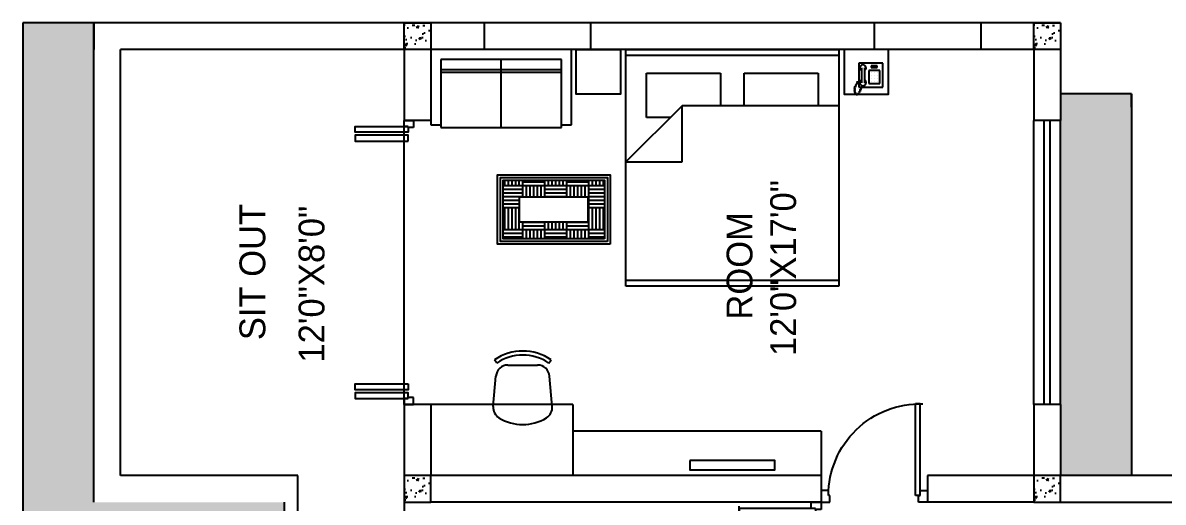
# Model space of a CAD drawing. Extents: x 173554 to 176562, y -34760 to -32805.
# Drawn here: x 175918.7 to 176304.5, y -33907.2 to -33745.2 of the extents above; entities that cross this region are included whole.
import ezdxf

# ---------------------------------------------------------------- set-up
doc = ezdxf.new("R2010")
doc.units = 0
doc.header["$LTSCALE"] = 25
doc.header["$MEASUREMENT"] = 0
doc.layers.get('0').update_dxf_attribs({"linetype": 'CONTINUOUS'})
for name, color, linetype in [('COLUMN', 31, 'CONTINUOUS'), ('DOOR', 1, 'CONTINUOUS'), ('FURN', 10, 'CONTINUOUS'), ('HATCH', 8, 'CONTINUOUS'), ('Roof lilne', 31, 'CONTINUOUS'), ('text', 2, 'CONTINUOUS'), ('TILE', 22, 'CONTINUOUS'), ('wall', 13, 'CONTINUOUS'), ('WINDOW', 4, 'CONTINUOUS')]:
    doc.layers.add(name, color=color, linetype=linetype)
doc.styles.add('style5', font='')
doc.styles.get('style5').set_extended_font_data('Geometr415 Md BT')
pattern_1 = [(4.9697, (136145.37356, -210534.86918), (-96.00000841214, -7.99993045606), [7.387776, -177.306568]), (270, (136152.7336, -210534.229), (8, -8), [0.64, -7.36]), (90, (136153.3736, -210542.229), (-8, 8), [2.24, -5.76]), (180, (136153.3736, -210539.989), (-8, -8), [0.8, -7.2]), (360, (136152.5736, -210534.869), (8, 8), [0.8, -7.2]), (90, (136153.3736, -210534.869), (-8, 8), [0.64, -7.36]), (90, (136152.7336, -210542.229), (-8, 8), [1.6, -6.4]), (175.0303, (136152.73356, -210540.62918), (-96.00000841214, 7.99993045606), [7.387776, -177.306568]), (142.6961, (136152.33356, -210540.62918), (136.0000859335, -103.99988711906), [2.112064, -209.094]), (108.4349, (136150.6536, -210539.3492), (-7.999987226, 16.000003477), [2.023856, -23.27436]), (71.5651, (136150.0136, -210537.4292), (-7.999987226, -16.000003477), [2.023856, -23.27436]), (37.3039, (136150.65356, -210535.50918), (136.0000859335, 103.99988711906), [2.112064, -209.094]), (110.2249, (136151.21356, -210538.9492), (32.0000666848, -87.9999781147), [1.61988, -160.367776]), (69.7751, (136150.65356, -210537.4292), (32.0000666848, 87.9999781147), [1.61988, -160.367776]), (37.4054, (136151.21356, -210535.90918), (103.99993971984, 80.0000796209), [1.712072, -169.4954]), (142.5946, (136152.57356, -210539.98918), (103.99993971984, -80.0000796209), [1.712072, -169.4954])]

# ---------------------------------------------------------------- blocks, each defined once
blk = doc.blocks.new('A$C3B4262AC')
at = {"layer": 'DOOR'}
for p, q in [((0, 4), (0, 0)), ((2.5, 4), (0, 4)), ((2.5, 2.25), (2.5, 4)), ((0, 0), (3, 0)), ((3, 2.25), (2.5, 2.25)), ((3, 0), (3, 2.25))]:
    blk.add_line(p, q, dxfattribs=at)
blk = doc.blocks.new('DR1H902')
at = {"color": 0}
for p, q in [((-0.5, 0), (-0.5, 1)), ((-0.5, 1), (-0.45, 1)), ((-0.45, 0), (-0.45, 1)), ((-0.5, 0), (-0.45, 0))]:
    blk.add_line(p, q, dxfattribs=at)
blk.add_arc((-0.5, 0), 1, 0, 91.707, dxfattribs=at)
blk = doc.blocks.new('A$C1F9E242A')
blk.add_blockref('A$C3B4262AC', (0, 0))
at = {"xscale": -1}
blk.add_blockref('A$C3B4262AC', (36, 0), dxfattribs=at)
at = {"layer": 'DOOR', "xscale": -31, "yscale": 31, "zscale": 68.88888888888889}
blk.add_blockref('DR1H902', (18, 2.25), dxfattribs=at)
blk = doc.blocks.new('*U54')
at = {"xscale": -1}
blk.add_blockref('A$C1F9E242A', (0, -2), dxfattribs=at)
blk = doc.blocks.new('*U72')
blk.add_blockref('A$C1F9E242A', (-36, -2))
blk = doc.blocks.new('SOFA')
at = {"color": 1}
for p, q in [((28, 4), (-28, 4)), ((-28, 4), (-28, -26)), ((24, 0), (-24, 0)), ((-24, 0), (-24, -27)), ((0, -27), (0, 0)), ((28, -26), (28, 4)), ((-24, -4), (24, -4)), ((24, -27), (24, 0)), ((24, -27), (24, 0)), ((-24, -5), (24, -5)), ((-28, -26), (-24, -26)), ((-24, -27), (24, -27)), ((24, -26), (28, -26))]:
    blk.add_line(p, q, dxfattribs=at)
blk = doc.blocks.new('RECTANG')
for p, q in [((1, 1), (0, 1)), ((0, 1), (0, 0)), ((1, 0), (1, 1)), ((0, 0), (1, 0))]:
    blk.add_line(p, q)
blk = doc.blocks.new('BEDKING')
at = {"color": 0}
for p, q in [((-78, -36), (-78, 36)), ((-19, 36), (-19, -17)), ((-2, 36), (-2, -36)), ((-8, 29), (-19, 29)), ((-8, 4), (-8, 29)), ((-19, 4), (-8, 4)), ((-8, -4), (-19, -4)), ((-8, -29), (-8, -4)), ((-38, -17), (-19, -17)), ((-38, -36), (-38, -17)), ((-19, -17), (-38, -36)), ((-23, -21), (-23, -29)), ((-23, -29), (-8, -29))]:
    blk.add_line(p, q, dxfattribs=at)
at = {"color": 0, "xscale": 80, "yscale": 72, "zscale": 80}
blk.add_blockref('RECTANG', (-80, -36), dxfattribs=at)
blk = doc.blocks.new('FNPHONE')
at = {"color": 0}
for p, q in [((0.92, 6.54), (0.92, 1.54)), ((1.92, 6.54), (1.92, 1.54)), ((4.33, 4.85), (4.33, 4.85)), ((4.33, 3.91), (4.33, 3.91)), ((5.27, 4.85), (5.27, 4.85)), ((5.27, 3.91), (5.27, 3.91)), ((6.21, 4.85), (6.21, 4.85)), ((6.21, 3.91), (6.21, 3.91)), ((-0.9, 0.22), (-1.5, 0.02)), ((-0.7, 0.62), (-1.3, 0.42)), ((-0.5, 1.02), (-1.1, 0.82)), ((-0.3, 1.42), (-0.9, 1.22)), ((-0.1, 1.82), (-0.7, 1.62)), ((1.06, 0.56), (0.7, -0.58)), ((4.33, 2.97), (4.33, 2.97)), ((4.33, 2.03), (4.33, 2.03)), ((5.27, 2.97), (5.27, 2.97)), ((5.27, 2.03), (5.27, 2.03)), ((6.21, 2.97), (6.21, 2.97)), ((6.21, 2.03), (6.21, 2.03)), ((-1.1, -0.18), (-1.7, -0.38)), ((-1.1, -0.58), (-1.7, -0.78)), ((-1.1, -0.98), (-1.7, -1.18)), ((-1.1, -1.38), (-1.7, -1.58)), ((-0.9, -1.78), (-1.5, -1.98)), ((-0.7, -2.18), (-1.3, -2.38)), ((-0.23, -2.46), (-0.83, -2.66)), ((0.3, -1.98), (-0.3, -2.18)), ((0.5, -1.58), (-0.1, -1.78)), ((0.7, -1.18), (0.1, -1.38)), ((0.9, -0.78), (0.3, -0.98))]:
    blk.add_line(p, q, dxfattribs=at)
for centre, start, end in [((1.42, 6.54), 298.4915, 241.5085), ((1.42, 1.54), 118.4915, 61.5085)]:
    blk.add_arc(centre, 1.05, start, end, dxfattribs=at)
for p, xscale, yscale, zscale in [((0, 0), 8.20528234483245, 8.104073169521023, 8.20528234483245), ((3.4, 1.25), 3.75, 4.375, 3.75), ((4.18, 6.72), 2.03125, 0.46875, 2.03125)]:
    blk.add_blockref('RECTANG', p, dxfattribs=dict(at, xscale=xscale, yscale=yscale, zscale=zscale))
blk = doc.blocks.new('CHAIR1')
at = {"color": 0}
for p, q in [((6.09, 9.96), (16.38, 9.07)), ((20.77, 8.8), (21.88, 9.57)), ((20.09, 5.02), (20.09, -5.02)), ((6.09, -9.96), (16.38, -9.07)), ((20.77, -8.8), (21.88, -9.57))]:
    blk.add_line(p, q, dxfattribs=at)
for centre, radius, start, end in [((15.35, 0), 15.35, 148.407, 211.593), ((5.74, 5.91), 4.06, 85.0303, 148.407), ((16.03, 5.02), 4.06, 0, 85.0303), ((7.9, 0), 15.59, 325.6197, 34.3803), ((7.9, 0), 16.94, 325.6197, 34.3803), ((16.03, -5.02), 4.06, 274.9697, 0), ((5.74, -5.91), 4.06, 211.593, 274.9697)]:
    blk.add_arc(centre, radius, start, end, dxfattribs=at)

msp = doc.modelspace()

# ---------------------------------------------------------------- hatches: boundary and pattern name
at = {"layer": 'FURN'}
h = msp.add_hatch(dxfattribs=at)
h.set_pattern_fill('AR-PARQ1', color=9, scale=0.61875, angle=-90, style=0)
h.set_pattern_definition([(180, (182072.455, -28951.776), (-7.425, -7.425), [7.425, -7.425]), (180, (182072.455, -28950.539), (-7.425, -7.425), [7.425, -7.425]), (180, (182072.455, -28949.301), (-7.425, -7.425), [7.425, -7.425]), (180, (182072.455, -28948.064), (-7.425, -7.425), [7.425, -7.425]), (180, (182072.455, -28946.826), (-7.425, -7.425), [7.425, -7.425]), (180, (182072.455, -28945.589), (-7.425, -7.425), [7.425, -7.425]), (180, (182072.455, -28944.351), (-7.425, -7.425), [7.425, -7.425]), (90, (182065.03, -28951.776), (7.425, 7.425), [7.425, -7.425]), (90, (182063.792, -28951.776), (7.425, 7.425), [7.425, -7.425]), (90, (182062.555, -28951.776), (7.425, 7.425), [7.425, -7.425]), (90, (182061.317, -28951.776), (7.425, 7.425), [7.425, -7.425]), (90, (182060.08, -28951.776), (7.425, 7.425), [7.425, -7.425]), (90, (182058.842, -28951.776), (7.425, 7.425), [7.425, -7.425]), (90, (182057.605, -28951.776), (7.425, 7.425), [7.425, -7.425])])
h.paths.add_polyline_path([(176081.18, -33818.23), (176081.18, -33798.44), (176115.51, -33798.44), (176115.51, -33818.23)])
h.paths.add_polyline_path([(176109.9, -33812.66), (176109.9, -33804.01), (176086.71, -33804.01), (176086.71, -33812.66)], flags=16)
at = {"layer": 'HATCH'}
h = msp.add_hatch(dxfattribs=at)
h.set_pattern_fill('AR-CONC', color=8, angle=90, style=0)
h.set_pattern_definition([(140, (138355.203, -207239.295), (0.62752135, 7.17260183), [0.75, -8.25]), (85, (138355.203, -207239.295), (-7.52192134, -1.38751334), [0.6, -6.6]), (190.4514, (138355.2554, -207238.697), (-6.89439542, 5.78509382), [0.6374019, -7.01142112]), (136.1842, (138353.203, -207239.295), (1.65519014, 10.6724105), [1.125, -12.375]), (186.6356, (138353.341, -207238.406), (-9.7411787, 9.34662706), [0.9561029, -10.51713]), (81.1842, (138353.203, -207239.295), (-9.741186, 9.34661945), [0.9, -9.9]), (111, (138353.703, -207238.295), (4.0261889, 5.96907052), [0.75, -8.25]), (56, (138353.703, -207238.295), (-7.25150045, 2.43315332), [0.6, -6.6]), (161.4514, (138354.039, -207237.7975), (-3.22530497, 8.40222629), [0.6374019, -7.01142112]), (127.5, (138355.2031, -207239.295), (-3.32893854, 0.121598553), [0, -6.52, 0, -6.7, 0, -6.625]), (97.5, (138355.203, -207239.295), (-3.94411712, 2.630695374), [0, -3.82, 0, -6.37, 0, -2.525]), (57.5, (138355.2031, -207241.525), (0.225548717, 5.33822436), [0, -2.5, 0, -7.8, 0, -10.35]), (47.5, (138355.203, -207242.525), (-1.00104982, 5.83186169), [0, -3.25, 0, -5.18, 0, -7.35])])
h.paths.add_polyline_path([(176047.73, -33745.24), (176047.73, -33754.24), (176056.73, -33754.24), (176056.73, -33745.24)])
h = msp.add_hatch(dxfattribs=at)
h.set_pattern_fill('AR-CONC', color=8, angle=90, style=0)
h.set_pattern_definition([(140, (138568.203, -207239.295), (0.62752135, 7.17260183), [0.75, -8.25]), (85, (138568.203, -207239.295), (-7.52192134, -1.38751334), [0.6, -6.6]), (190.4514, (138568.2554, -207238.697), (-6.89439542, 5.78509382), [0.6374019, -7.01142112]), (136.1842, (138566.203, -207239.295), (1.65519014, 10.6724105), [1.125, -12.375]), (186.6356, (138566.341, -207238.406), (-9.7411787, 9.34662706), [0.9561029, -10.51713]), (81.1842, (138566.203, -207239.295), (-9.741186, 9.34661945), [0.9, -9.9]), (111, (138566.703, -207238.295), (4.0261889, 5.96907052), [0.75, -8.25]), (56, (138566.703, -207238.295), (-7.25150045, 2.43315332), [0.6, -6.6]), (161.4514, (138567.039, -207237.7975), (-3.22530497, 8.40222629), [0.6374019, -7.01142112]), (127.5, (138568.2031, -207239.295), (-3.32893854, 0.121598553), [0, -6.52, 0, -6.7, 0, -6.625]), (97.5, (138568.203, -207239.295), (-3.94411712, 2.630695374), [0, -3.82, 0, -6.37, 0, -2.525]), (57.5, (138568.2031, -207241.525), (0.225548717, 5.33822436), [0, -2.5, 0, -7.8, 0, -10.35]), (47.5, (138568.203, -207242.525), (-1.00104982, 5.83186169), [0, -3.25, 0, -5.18, 0, -7.35])])
h.paths.add_polyline_path([(176260.73, -33745.24), (176260.73, -33754.24), (176269.73, -33754.24), (176269.73, -33745.24)])
h = msp.add_hatch(dxfattribs=at)
h.set_pattern_fill('AR-CONC', color=8, angle=90, style=0)
h.set_pattern_definition([(140, (138355.203, -207392.2934), (0.62752135, 7.17260183), [0.75, -8.25]), (85, (138355.203, -207392.2934), (-7.52192134, -1.38751334), [0.6, -6.6]), (190.4514, (138355.2554, -207391.696), (-6.89439542, 5.78509382), [0.6374019, -7.01142112]), (136.1842, (138353.203, -207392.293), (1.65519014, 10.6724105), [1.125, -12.375]), (186.6356, (138353.341, -207391.404), (-9.7411787, 9.34662706), [0.9561029, -10.51713]), (81.1842, (138353.203, -207392.293), (-9.741186, 9.34661945), [0.9, -9.9]), (111, (138353.703, -207391.2934), (4.0261889, 5.96907052), [0.75, -8.25]), (56, (138353.703, -207391.2934), (-7.25150045, 2.43315332), [0.6, -6.6]), (161.4514, (138354.039, -207390.796), (-3.22530497, 8.40222629), [0.6374019, -7.01142112]), (127.5, (138355.2031, -207392.2934), (-3.32893854, 0.121598553), [0, -6.52, 0, -6.7, 0, -6.625]), (97.5, (138355.203, -207392.2934), (-3.94411712, 2.630695374), [0, -3.82, 0, -6.37, 0, -2.525]), (57.5, (138355.2031, -207394.5234), (0.225548717, 5.33822436), [0, -2.5, 0, -7.8, 0, -10.35]), (47.5, (138355.203, -207395.5234), (-1.00104982, 5.83186169), [0, -3.25, 0, -5.18, 0, -7.35])])
h.paths.add_polyline_path([(176047.73, -33898.24), (176047.73, -33907.24), (176056.73, -33907.24), (176056.73, -33898.24)])
h = msp.add_hatch(dxfattribs=at)
h.set_pattern_fill('AR-CONC', color=8, angle=90, style=0)
h.set_pattern_definition([(140, (138568.203, -207392.2934), (0.62752135, 7.17260183), [0.75, -8.25]), (85, (138568.203, -207392.2934), (-7.52192134, -1.38751334), [0.6, -6.6]), (190.4514, (138568.2554, -207391.696), (-6.89439542, 5.78509382), [0.6374019, -7.01142112]), (136.1842, (138566.203, -207392.293), (1.65519014, 10.6724105), [1.125, -12.375]), (186.6356, (138566.341, -207391.404), (-9.7411787, 9.34662706), [0.9561029, -10.51713]), (81.1842, (138566.203, -207392.293), (-9.741186, 9.34661945), [0.9, -9.9]), (111, (138566.703, -207391.2934), (4.0261889, 5.96907052), [0.75, -8.25]), (56, (138566.703, -207391.2934), (-7.25150045, 2.43315332), [0.6, -6.6]), (161.4514, (138567.039, -207390.796), (-3.22530497, 8.40222629), [0.6374019, -7.01142112]), (127.5, (138568.2031, -207392.2934), (-3.32893854, 0.121598553), [0, -6.52, 0, -6.7, 0, -6.625]), (97.5, (138568.203, -207392.2934), (-3.94411712, 2.630695374), [0, -3.82, 0, -6.37, 0, -2.525]), (57.5, (138568.2031, -207394.5234), (0.225548717, 5.33822436), [0, -2.5, 0, -7.8, 0, -10.35]), (47.5, (138568.203, -207395.5234), (-1.00104982, 5.83186169), [0, -3.25, 0, -5.18, 0, -7.35])])
h.paths.add_polyline_path([(176260.73, -33898.24), (176260.73, -33907.24), (176269.73, -33907.24), (176269.73, -33898.24)])
at = {"layer": 'TILE'}
h = msp.add_hatch(dxfattribs=at)
h.set_pattern_fill('SPANTILE', color=256, scale=8, angle=90, style=0)
h.set_pattern_definition(pattern_1)
h.paths.add_polyline_path([(175918.73, -34222.24), (175942.73, -34222.24), (175942.73, -34060.24), (176007.23, -34060.24), (176007.23, -33988.24), (176007.23, -33979.24), (176007.23, -33907.24), (175942.73, -33907.24), (175942.73, -33745.24), (175918.73, -33745.24)])
h = msp.add_hatch(dxfattribs=at)
h.set_pattern_fill('SPANTILE', color=256, scale=8, angle=90, style=0)
h.set_pattern_definition(pattern_1)
h.paths.add_polyline_path([(176269.73, -34193.74), (176269.73, -34198.24), (176293.73, -34198.24), (176293.73, -34193.74)])
h.paths.add_polyline_path([(176269.73, -34088.74), (176269.73, -34093.24), (176269.73, -34097.24), (176269.73, -34185.24), (176269.73, -34189.24), (176269.73, -34193.74), (176293.73, -34193.74), (176293.73, -34088.74)])
h.paths.add_polyline_path([(176269.73, -34084.24), (176269.73, -34088.74), (176293.73, -34088.74), (176293.73, -34084.24)])
h.paths.add_polyline_path([(176269.73, -34069.24), (176269.73, -34069.24), (176269.73, -34084.24), (176293.73, -34084.24), (176293.73, -34069.24)])
h.paths.add_polyline_path([(176269.73, -33883.24), (176269.73, -33898.24), (176293.73, -33898.24), (176293.73, -33883.24)])
h.paths.add_polyline_path([(176269.73, -33878.74), (176269.73, -33883.24), (176293.73, -33883.24), (176293.73, -33878.74)])
h.paths.add_polyline_path([(176269.73, -33773.74), (176269.73, -33778.24), (176269.73, -33782.24), (176269.73, -33870.24), (176269.73, -33874.24), (176269.73, -33878.74), (176293.73, -33878.74), (176293.73, -33773.74)])
h.paths.add_polyline_path([(176269.73, -33769.24), (176269.73, -33773.74), (176293.73, -33773.74), (176293.73, -33769.24)])

# ---------------------------------------------------------------- linework, layer by layer
for p, q in [((175918.73, -33745.24), (175918.73, -34222.24)), ((175942.73, -33745.24), (175918.73, -33745.24)), ((176047.73, -33745.24), (175942.73, -33745.24)), ((175942.73, -33907.24), (175942.73, -33745.24)), ((175951.73, -33898.24), (175951.73, -33754.24)), ((176047.73, -33754.24), (175951.73, -33754.24)), ((176011.73, -33898.24), (175951.73, -33898.24)), ((176011.73, -33979.24), (176011.73, -33898.24)), ((176338.73, -33898.24), (176269.73, -33898.24)), ((176007.23, -33979.24), (176007.23, -33907.23)), ((176269.73, -33907.24), (176338.73, -33907.24))]:
    msp.add_line(p, q)
at = {"layer": 'COLUMN'}
for points in [[(176056.73, -33745.24), (176056.73, -33754.24), (176047.73, -33754.24), (176047.73, -33745.24)], [(176269.73, -33745.24), (176269.73, -33754.24), (176260.73, -33754.24), (176260.73, -33745.24)], [(176056.73, -33907.24), (176056.73, -33898.24), (176047.73, -33898.24), (176047.73, -33907.24)], [(176269.73, -33907.24), (176269.73, -33898.24), (176260.73, -33898.24), (176260.73, -33907.24)]]:
    msp.add_lwpolyline(points, close=True, dxfattribs=at)
at = {"layer": 'DOOR', "color": 4}
for points in [[(176049.13, -33780.24), (176049.13, -33782.24), (176031.13, -33782.24), (176031.13, -33780.24)], [(176049.13, -33785.24), (176049.13, -33783.24), (176031.13, -33783.24), (176031.13, -33785.24)], [(176049.13, -33867.24), (176049.13, -33869.24), (176031.13, -33869.24), (176031.13, -33867.24)], [(176049.13, -33872.24), (176049.13, -33870.24), (176031.13, -33870.24), (176031.13, -33872.24)]]:
    msp.add_lwpolyline(points, close=True, dxfattribs=at)
at = {"layer": 'FURN'}
for p, q in [((176104.73, -33874.24), (176056.73, -33874.24)), ((176104.73, -33874.24), (176104.73, -33898.24)), ((176188.73, -33883.24), (176104.73, -33883.24)), ((176188.73, -33883.24), (176188.73, -33898.24))]:
    msp.add_line(p, q, dxfattribs=at)
for points in [[(176105.89, -33754.24), (176120.92, -33754.24), (176120.92, -33769.3), (176105.89, -33769.3)], [(176211.58, -33754.24), (176196.55, -33754.24), (176196.55, -33769.3), (176211.58, -33769.3)], [(176117.36, -33820.09), (176079.32, -33820.09), (176079.32, -33796.59), (176117.36, -33796.59)], [(176109.9, -33812.66), (176086.71, -33812.66), (176086.71, -33804.01), (176109.9, -33804.01)], [(176144.32, -33893.12), (176144.32, -33896.36), (176173.15, -33896.36), (176173.15, -33893.12)]]:
    msp.add_lwpolyline(points, close=True, dxfattribs=at)
at = {"layer": 'FURN', "color": 9}
for points in [[(176116.44, -33819.16), (176080.25, -33819.16), (176080.25, -33797.52), (176116.44, -33797.52)], [(176115.51, -33818.23), (176081.18, -33818.23), (176081.18, -33798.44), (176115.51, -33798.44)]]:
    msp.add_lwpolyline(points, close=True, dxfattribs=at)
at = {"layer": 'Roof lilne', "color": 7}
for p, q in [((176293.73, -33773.74), (176293.73, -33769.24)), ((176293.73, -33878.74), (176293.73, -33898.24))]:
    msp.add_line(p, q, dxfattribs=at)
at = {"layer": 'wall'}
for p, q in [((175942.73, -33745.24), (175942.73, -33754.24)), ((176269.73, -33745.24), (176047.73, -33745.24)), ((176074.73, -33745.24), (176074.73, -33754.24)), ((176110.73, -33745.24), (176110.73, -33754.24)), ((176206.73, -33745.24), (176206.73, -33754.24)), ((176242.73, -33745.24), (176242.73, -33754.24)), ((176047.73, -33754.24), (176047.73, -33778.24)), ((176260.73, -33754.24), (176056.73, -33754.24)), ((176056.73, -33754.24), (176056.73, -33778.24)), ((176260.73, -33754.24), (176260.73, -33778.24)), ((176269.73, -33754.24), (176269.73, -33778.24)), ((176293.73, -33769.24), (176269.73, -33769.24)), ((176293.73, -33769.24), (176293.73, -33898.24)), ((176056.73, -33778.24), (176047.73, -33778.24)), ((176269.73, -33778.24), (176260.73, -33778.24)), ((176047.73, -33874.24), (176047.73, -33898.23)), ((176056.73, -33874.24), (176047.73, -33874.24)), ((176056.73, -33874.24), (176056.73, -33898.24)), ((176269.73, -33874.24), (176260.73, -33874.24)), ((176260.73, -33874.24), (176260.73, -33907.24)), ((176269.73, -33874.24), (176269.73, -33898.24)), ((176188.73, -33898.24), (176056.73, -33898.24)), ((176188.73, -33898.24), (176188.73, -33907.24)), ((176260.73, -33898.24), (176224.73, -33898.24)), ((176224.73, -33898.24), (176224.73, -33907.24)), ((176047.73, -33907.23), (176047.73, -33919.24)), ((176188.73, -33907.24), (176056.73, -33907.24)), ((176260.73, -33907.24), (176224.73, -33907.24))]:
    msp.add_line(p, q, dxfattribs=at)
at = {"layer": 'wall', "color": 7}
msp.add_line((176047.73, -33874.24), (176047.73, -33778.24), dxfattribs=at)
at = {"layer": 'WINDOW'}
for p, q in [((176260.73, -33874.24), (176260.73, -33778.24)), ((176269.73, -33874.24), (176269.73, -33778.24))]:
    msp.add_line(p, q, dxfattribs=at)
at = {"layer": 'WINDOW', "color": 4}
for p, q in [((176264.23, -33874.24), (176264.23, -33778.24)), ((176266.23, -33874.24), (176266.23, -33778.24))]:
    msp.add_line(p, q, dxfattribs=at)

# ---------------------------------------------------------------- block references
at = {"yscale": 0.7999999999883585, "zscale": 0.7999999999999999, "rotation": 90}
for p, xscale in [((176050.93, -33778.24), -0.7999999999883585), ((176050.93, -33874.24), 0.7999999999883585)]:
    msp.add_blockref('A$C3B4262AC', p, dxfattribs=dict(at, xscale=xscale))
at = {"layer": 'DOOR'}
msp.add_blockref('*U72', (176224.73, -33905.24), dxfattribs=at)
at = {"layer": 'DOOR', "xscale": -0.8333333333139308, "yscale": 0.8333333333430346, "zscale": 0.8333333333333334, "rotation": 90}
msp.add_blockref('*U54', (176187.07, -33937.24), dxfattribs=at)
at = {"layer": 'FURN', "xscale": 0.8500000000058208, "yscale": 0.8500000000058208, "zscale": 0.85}
msp.add_blockref('SOFA', (176080.53, -33757.64), dxfattribs=at)
at = {"layer": 'FURN', "xscale": -1, "rotation": 270}
msp.add_blockref('BEDKING', (176158.73, -33754.24), dxfattribs=at)
at = {"layer": 'FURN'}
msp.add_blockref('FNPHONE', (176201.47, -33767), dxfattribs=at)
at = {"layer": 'FURN', "rotation": 90}
msp.add_blockref('CHAIR1', (176087.83, -33881), dxfattribs=at)

# ---------------------------------------------------------------- texts
at = {"layer": 'text', "style": 'style5'}
for s, height, p in [('12\'0"X17\'0"', 8.7331, (176180.27, -33857.87)), ('SIT OUT', 8.733, (176000.75, -33852.48)), ('12\'0"X8\'0"', 8.733, (176020.76, -33860.07)), ('ROOM', 8.733, (176165.53, -33845.54))]:
    msp.add_text(s, height=height, rotation=90, dxfattribs=at).set_placement(p)

doc.saveas('drawing.dxf')
